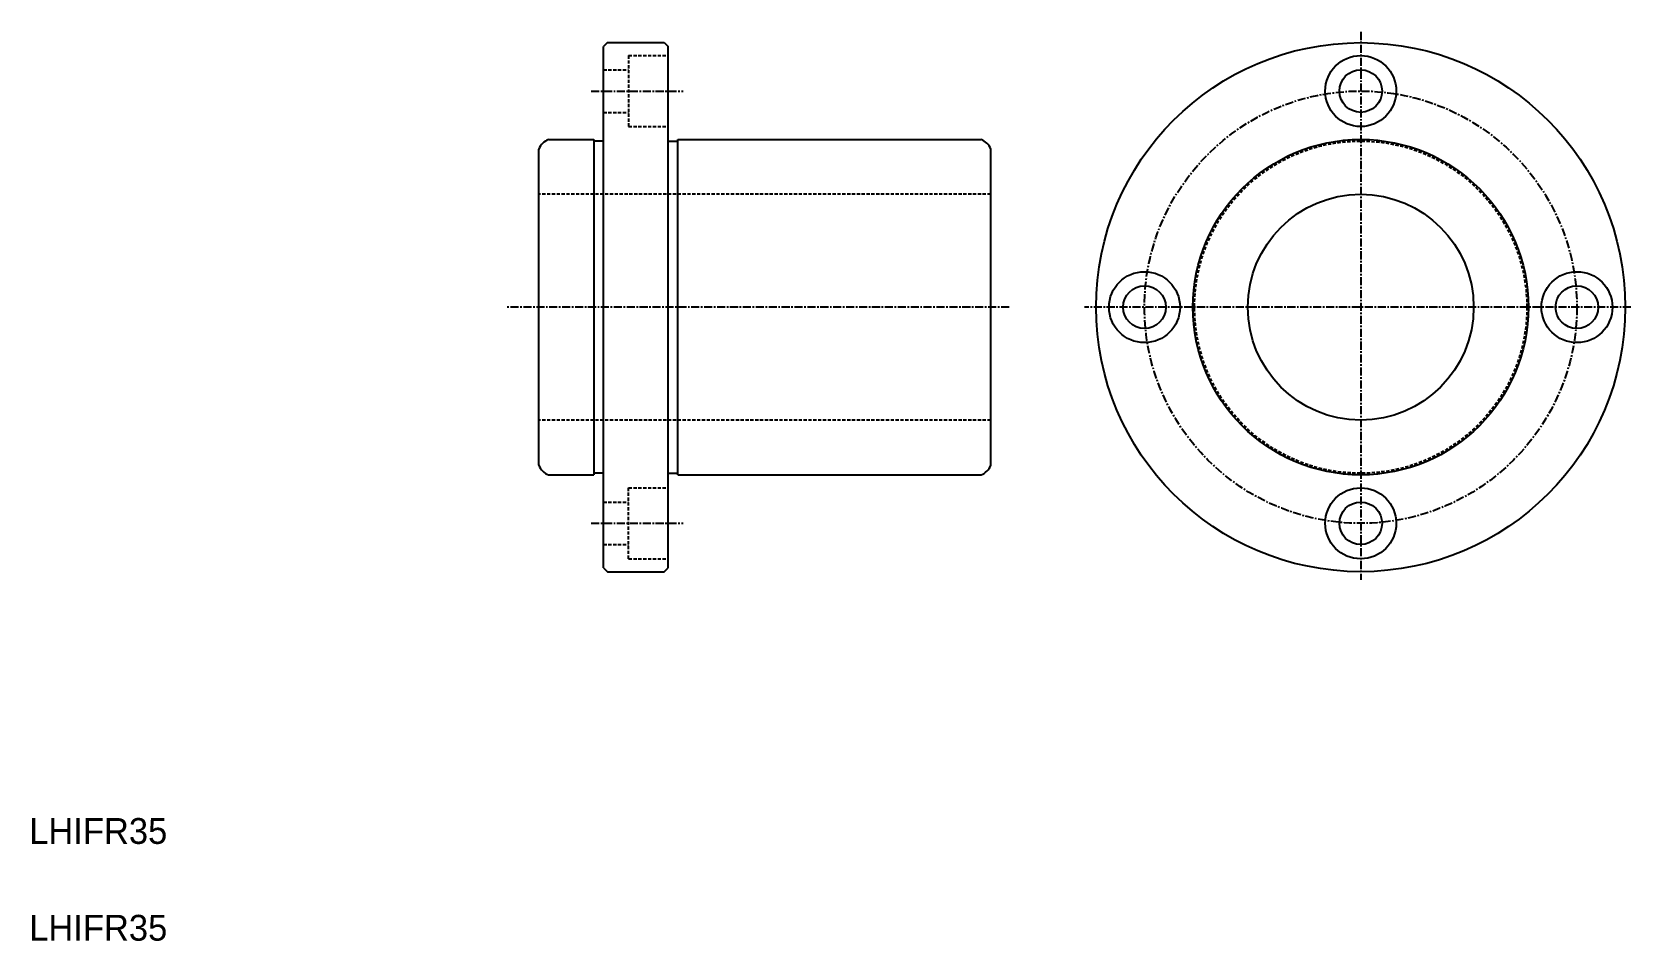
# Model space of a CAD drawing. Extents: x 10 to 258, y 10 to 151.
import ezdxf

# ---------------------------------------------------------------- set-up
doc = ezdxf.new("R2010")
doc.units = 0
doc.linetypes.add('CENTER', pattern=[2, 1.25, -0.25, 0.25, -0.25])
doc.linetypes.add('DASHED', pattern=[0.75, 0.5, -0.25])
doc.layers.get('0').update_dxf_attribs({"linetype": 'CONTINUOUS'})
doc.layers.add('CENTER', color=1, linetype='CENTER')

msp = doc.modelspace()

# ---------------------------------------------------------------- linework, layer by layer
at = {"color": 7, "linetype": 'CONTINUOUS'}
for p, q in [((99.59, 149.19), (98.99, 148.59)), ((99.59, 149.19), (108.39, 149.19)), ((108.39, 149.19), (108.99, 148.59)), ((98.99, 67.79), (98.99, 148.59)), ((108.99, 67.79), (108.99, 148.59)), ((90.49, 134.19), (97.49, 134.19)), ((97.49, 134.19), (97.49, 82.19)), ((98.99, 133.94), (97.49, 133.94)), ((108.99, 133.94), (110.49, 133.94)), ((110.49, 134.19), (157.5, 134.19)), ((110.49, 82.19), (110.49, 134.19)), ((88.99, 83.68), (88.99, 132.69)), ((158.99, 83.68), (158.99, 132.69)), ((90.49, 82.19), (97.49, 82.19)), ((98.99, 82.44), (97.49, 82.44)), ((108.99, 82.44), (110.49, 82.44)), ((110.49, 82.19), (157.5, 82.19)), ((98.99, 67.79), (99.59, 67.19)), ((99.59, 67.19), (108.39, 67.19)), ((108.39, 67.19), (108.99, 67.79))]:
    msp.add_line(p, q, dxfattribs=at)
at = {"color": 3, "linetype": 'DASHED'}
for p, q in [((102.89, 147.19), (102.89, 136.19)), ((102.89, 147.19), (108.99, 147.19)), ((98.99, 144.99), (102.89, 144.99)), ((98.99, 138.39), (102.89, 138.39)), ((102.89, 136.19), (108.99, 136.19)), ((158.99, 125.69), (88.99, 125.69)), ((158.99, 90.69), (88.99, 90.69)), ((102.89, 69.19), (102.89, 80.19)), ((102.89, 80.19), (108.99, 80.19)), ((98.99, 77.99), (102.89, 77.99)), ((98.99, 71.39), (102.89, 71.39)), ((102.89, 69.19), (108.99, 69.19))]:
    msp.add_line(p, q, dxfattribs=at)
at = {"color": 7, "linetype": 'CONTINUOUS'}
for centre, radius in [((216.32, 108.19), 41), ((216.32, 141.69), 5.5), ((216.32, 141.69), 3.3), ((216.32, 108.19), 26), ((216.32, 108.19), 17.5), ((182.82, 108.19), 5.5), ((249.82, 108.19), 5.5), ((182.82, 108.19), 3.3), ((249.82, 108.19), 3.3), ((216.32, 74.69), 5.5), ((216.32, 74.69), 3.3)]:
    msp.add_circle(centre, radius, dxfattribs=at)
at = {"color": 3, "linetype": 'DASHED'}
msp.add_circle((216.32, 108.19), 25.75, dxfattribs=at)
at = {"color": 7, "linetype": 'CONTINUOUS'}
for centre, start, end in [((91.34, 131.84), 109.9484, 160.0516), ((156.64, 131.84), 19.9484, 70.0516), ((91.34, 84.54), 199.9484, 250.0516), ((156.64, 84.54), 289.9484, 340.0516)]:
    msp.add_arc(centre, 2.5, start, end, dxfattribs=at)
at = {"layer": 'CENTER', "color": 1, "linetype": 'CENTER'}
for p, q in [((216.32, 150.85), (216.32, 65.95)), ((97.07, 141.69), (111.34, 141.69)), ((161.84, 108.19), (84.09, 108.19)), ((258.2, 108.19), (173.52, 108.19)), ((97.07, 74.69), (111.34, 74.69))]:
    msp.add_line(p, q, dxfattribs=at)
msp.add_circle((216.32, 108.19), 33.5, dxfattribs=at)

# ---------------------------------------------------------------- texts
at = {"color": 7, "linetype": 'CONTINUOUS'}
for p in [(10, 25), (10, 10)]:
    msp.add_text('LHIFR35', height=4, dxfattribs=at).set_placement(p)

doc.saveas('drawing.dxf')
